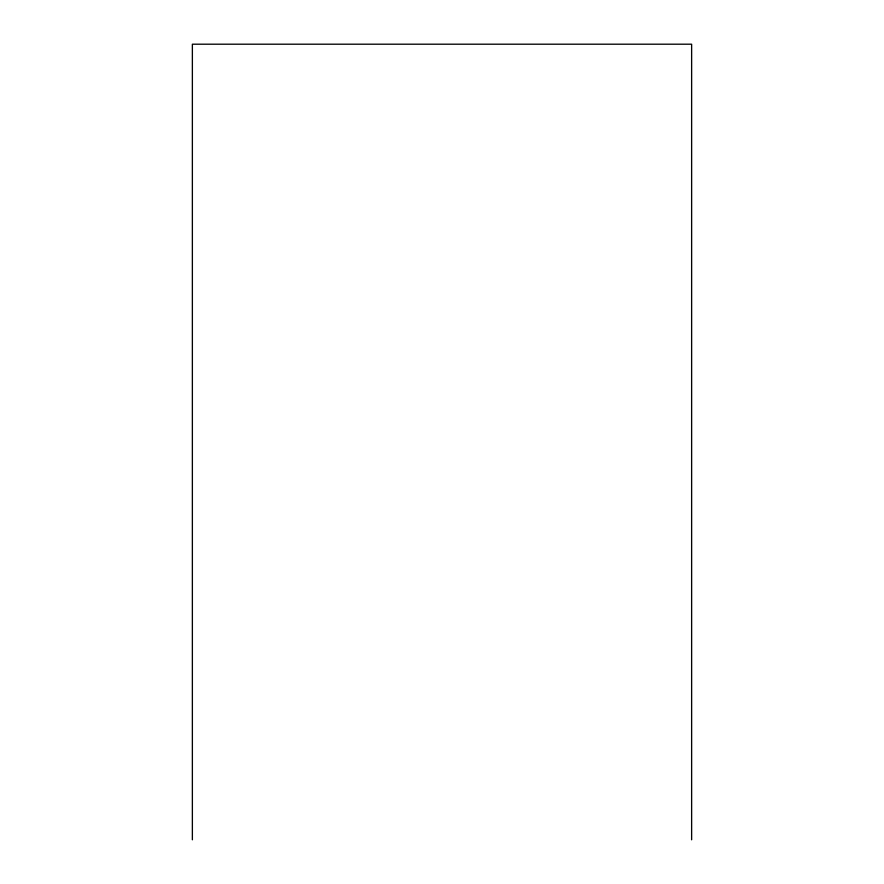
<?xml version="1.0" encoding="UTF-8"?>
<svg xmlns="http://www.w3.org/2000/svg" width="884" height="884" viewBox="0 0 884 884"><rect width="100%" height="100%" fill="white"/><g stroke="black" fill="none" stroke-linecap="round" stroke-linejoin="round"><path stroke-width="1.33" d="M691.631 839.8L691.631 44.2L192.369 44.2L192.369 839.8"/></g></svg>
